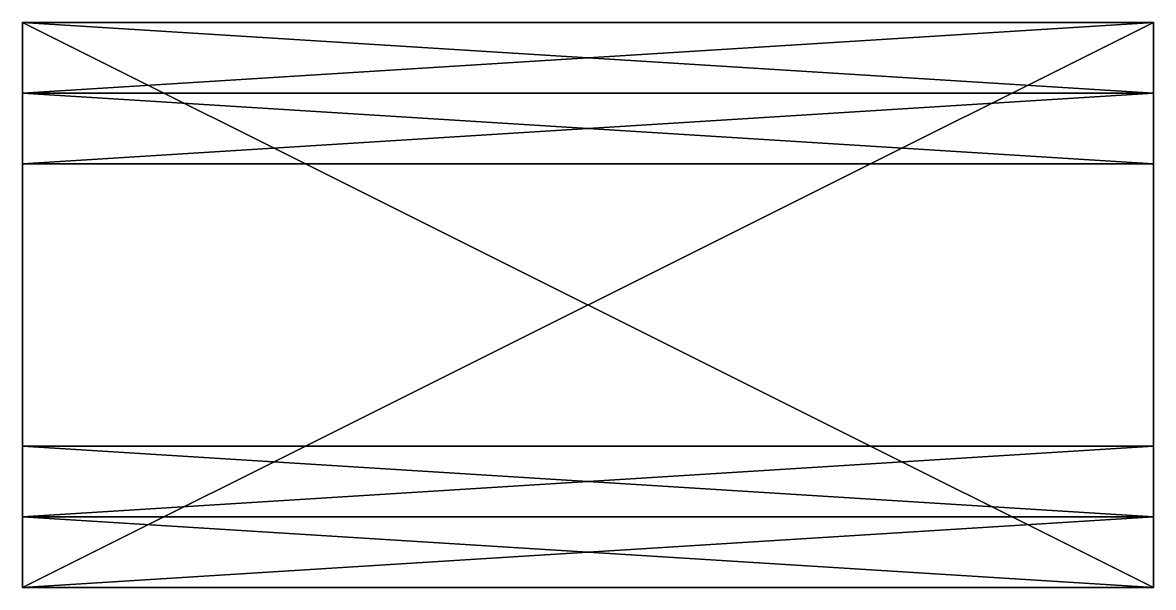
# Model space of a CAD drawing. Extents: x -192 to 64, y 0 to 128.
import ezdxf

# ---------------------------------------------------------------- set-up
doc = ezdxf.new("R2010")
doc.units = 0

msp = doc.modelspace()

# ---------------------------------------------------------------- meshes
at = {"layer": 'OBJECT000', "color": 50}
mesh = msp.add_polyface(dxfattribs=at)
corners = [(-192, 16, -32), (-192, 32, -32), (64, 32, -32), (64, 16, -32), (-192, 32, -48), (-192, 16, -48), (64, 16, -48), (64, 32, -48)]
mesh.append_faces([[corners[k] for k in face] for face in [(1, 3, 0), (5, 7, 4), (4, 0, 5), (6, 2, 7), (7, 1, 4), (5, 3, 6)]], dxfattribs={"vtx0": -1})
mesh.append_faces([[corners[k] for k in face] for face in [(1, 2, 3), (5, 6, 7), (4, 1, 0), (6, 3, 2), (7, 2, 1), (5, 0, 3)]], dxfattribs={"vtx2": -1})
at = {"layer": 'OBJECT001', "color": 50}
mesh = msp.add_polyface(dxfattribs=at)
corners = [(-192, 96, -32), (-192, 112, -32), (64, 112, -32), (64, 96, -32), (-192, 112, -48), (-192, 96, -48), (64, 96, -48), (64, 112, -48)]
mesh.append_faces([[corners[k] for k in face] for face in [(1, 3, 0), (5, 7, 4), (4, 0, 5), (6, 2, 7), (7, 1, 4), (5, 3, 6)]], dxfattribs={"vtx0": -1})
mesh.append_faces([[corners[k] for k in face] for face in [(1, 2, 3), (5, 6, 7), (4, 1, 0), (6, 3, 2), (7, 2, 1), (5, 0, 3)]], dxfattribs={"vtx2": -1})
at = {"layer": 'OBJECT002', "color": 50}
mesh = msp.add_polyface(dxfattribs=at)
corners = [(-192, 96, 48), (-192, 112, 48), (64, 112, 48), (64, 96, 48), (-192, 112, 32), (-192, 96, 32), (64, 96, 32), (64, 112, 32)]
mesh.append_faces([[corners[k] for k in face] for face in [(1, 3, 0), (5, 7, 4), (4, 0, 5), (6, 2, 7), (7, 1, 4), (5, 3, 6)]], dxfattribs={"vtx0": -1})
mesh.append_faces([[corners[k] for k in face] for face in [(1, 2, 3), (5, 6, 7), (4, 1, 0), (6, 3, 2), (7, 2, 1), (5, 0, 3)]], dxfattribs={"vtx2": -1})
at = {"layer": 'OBJECT003', "color": 50}
mesh = msp.add_polyface(dxfattribs=at)
corners = [(-192, 16, 48), (-192, 32, 48), (64, 32, 48), (64, 16, 48), (-192, 32, 32), (-192, 16, 32), (64, 16, 32), (64, 32, 32)]
mesh.append_faces([[corners[k] for k in face] for face in [(1, 3, 0), (5, 7, 4), (4, 0, 5), (6, 2, 7), (7, 1, 4), (5, 3, 6)]], dxfattribs={"vtx0": -1})
mesh.append_faces([[corners[k] for k in face] for face in [(1, 2, 3), (5, 6, 7), (4, 1, 0), (6, 3, 2), (7, 2, 1), (5, 0, 3)]], dxfattribs={"vtx2": -1})
at = {"layer": 'OBJECT004', "color": 50}
mesh = msp.add_polyface(dxfattribs=at)
corners = [(-192, 0, 64), (-192, 128, 64), (64, 128, 64), (64, 0, 64), (-192, 128, 48), (-192, 0, 48), (64, 0, 48), (64, 128, 48)]
mesh.append_faces([[corners[k] for k in face] for face in [(1, 3, 0), (1, 5, 4), (3, 7, 6), (2, 4, 7), (0, 6, 5), (5, 7, 4)]], dxfattribs={"vtx0": -1})
mesh.append_faces([[corners[k] for k in face] for face in [(1, 2, 3), (1, 0, 5), (3, 2, 7), (2, 1, 4), (0, 3, 6), (5, 6, 7)]], dxfattribs={"vtx2": -1})
at = {"layer": 'OBJECT005', "color": 50}
mesh = msp.add_polyface(dxfattribs=at)
corners = [(-192, 128, -64), (-192, 0, -64), (64, 0, -64), (64, 128, -64), (-192, 0, -48), (-192, 128, -48), (64, 128, -48), (64, 0, -48)]
mesh.append_faces([[corners[k] for k in face] for face in [(1, 3, 0), (1, 5, 4), (3, 7, 6), (0, 6, 5), (2, 4, 7), (5, 7, 4)]], dxfattribs={"vtx0": -1})
mesh.append_faces([[corners[k] for k in face] for face in [(1, 2, 3), (1, 0, 5), (3, 2, 7), (0, 3, 6), (2, 1, 4), (5, 6, 7)]], dxfattribs={"vtx2": -1})
at = {"layer": 'OBJECT006', "color": 50}
mesh = msp.add_polyface(dxfattribs=at)
corners = [(-192, 112, -48), (-192, 128, -48), (-192, 128, 48), (-192, 112, 48), (64, 128, 48), (64, 128, -48), (64, 112, -48), (64, 112, 48)]
mesh.append_faces([[corners[k] for k in face] for face in [(1, 3, 0), (5, 7, 4), (1, 4, 2), (2, 7, 3), (0, 5, 1), (6, 3, 7)]], dxfattribs={"vtx0": -1})
mesh.append_faces([[corners[k] for k in face] for face in [(1, 2, 3), (5, 6, 7), (1, 5, 4), (2, 4, 7), (0, 6, 5), (6, 0, 3)]], dxfattribs={"vtx2": -1})
at = {"layer": 'OBJECT007', "color": 50}
mesh = msp.add_polyface(dxfattribs=at)
corners = [(-192, 0, 48), (-192, 0, -48), (-192, 16, -48), (-192, 16, 48), (64, 16, -48), (64, 0, -48), (64, 0, 48), (64, 16, 48)]
mesh.append_faces([[corners[k] for k in face] for face in [(1, 3, 0), (5, 7, 4), (5, 0, 6), (3, 6, 0), (1, 4, 2), (2, 7, 3)]], dxfattribs={"vtx0": -1})
mesh.append_faces([[corners[k] for k in face] for face in [(1, 2, 3), (5, 6, 7), (5, 1, 0), (3, 7, 6), (1, 5, 4), (2, 4, 7)]], dxfattribs={"vtx2": -1})

doc.saveas('drawing.dxf')
